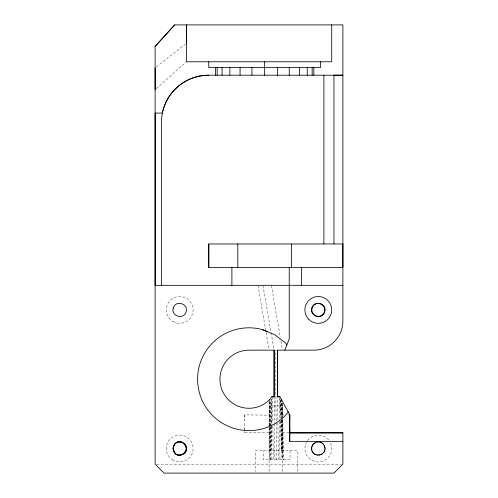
<?xml version="1.0" encoding="UTF-8"?>
<svg xmlns="http://www.w3.org/2000/svg" width="498" height="498" viewBox="0 0 498 498"><rect width="100%" height="100%" fill="white"/><g stroke="black" fill="none" stroke-linecap="round" stroke-linejoin="round"><path stroke-width="0.37" stroke-dasharray="2.49 1.87" d="M269.119 432.445L244.53 432.743L244.537 431.256M244.537 430.129L244.537 414.865L269.119 415.17M269.119 471.556L269.119 405.92L282.534 405.92L282.534 416.733M282.534 471.556L282.534 419.335M270.8 459.685L270.924 426.942M270.931 426.176L271.08 399.296L271.491 425.404M281.519 419.926L281.351 459.685M281.526 419.154L281.619 402.975M156.279 88.65L186.414 61.783M156.316 66.931L185.212 44.285M277.56 350.15L275.83 350.15L275.83 396.75L276.608 459.685M283.978 414.865L282.534 415.17M287.583 414.865L289.021 414.865M289.021 432.75L282.534 432.445M156.665 464.161L341.335 464.161M271.354 285.323L280.299 337.19M280.953 340.999L282.403 349.391M262.913 285.323L270.937 331.849M271.068 332.608L273.962 349.391M257.945 285.323L265.571 329.558M266.1 332.608L268.988 349.391M280.648 400.268L281.246 417.355M281.358 420.461L282.416 459.685M281.725 402.975L282.117 416.845M282.204 419.926L283.082 459.685M279.982 399.066L280.492 418.351M280.573 421.433L281.351 450.746L280.903 420.461M282.559 403.075L282.764 416.147M282.814 419.223L283.312 459.685M282.341 403.448L282.584 418.955M282.596 419.733L283.082 450.746M281.681 402.975L281.93 419.154M281.943 419.926L282.416 450.746M269.374 401.456L269.76 426.873M269.773 427.639L270.128 459.685M269.144 401.625L269.536 426.954M269.549 427.72L269.897 459.685M280.604 400.268L280.853 417.355M279.191 397.522L279.527 420.661M279.534 421.433L279.957 459.685M277.896 419.895L277.56 396.75L274.093 396.75L274.473 422.976M277.94 422.976L278.345 459.685M274.479 423.748L274.871 459.685M272.474 396.75L272.854 422.976M272.898 426.064L273.253 459.685M271.503 426.176L271.864 450.746M270.426 426.101L270.041 400.691L270.078 426.873M270.439 426.873L270.8 450.746M270.078 427.645L270.128 450.746M244.537 414.865L244.537 419.335M244.53 432.743L244.53 431.548M297.841 471.556L297.841 450.746L255.368 450.746L255.368 471.556M290.017 450.746L290.017 459.685L263.193 459.685L263.193 450.746M271.858 399.066L271.864 425.292M271.864 426.064L271.864 459.685M244.53 428.274L244.53 429.506M330.616 443.189A13.415 13.415 0 0 1 317.805 461.914A13.415 13.415 0 0 1 306.419 442.292M307.54 440.506A13.415 13.415 0 0 1 329.987 441.931M172.196 459.623A13.415 13.415 0 0 0 193.087 449.457A13.415 13.415 0 0 0 173.833 436.453A13.415 13.415 0 0 0 172.196 459.623M172.999 321.527A13.415 13.415 0 0 0 193.118 309.918A13.415 13.415 0 0 0 172.999 298.302A13.415 13.415 0 0 0 172.999 321.527"/><path stroke-width="0.75" d="M161.514 285.323L161.526 118.916L162.342 113.083A47.385 47.385 0 0 1 202.885 75.565L208.768 75.198L342.892 75.198L333.946 75.223L333.946 243.97M208.768 267.445L208.768 243.97L342.892 243.97L342.892 267.445L208.768 267.445L208.799 243.976M231.9 285.323L231.9 267.445M271.858 396.75L274.093 396.75L274.093 350.15L249 350.15A29.058 29.058 0 0 0 222.152 390.332A29.058 29.058 0 0 0 269.549 399.763L271.858 396.75L274.093 396.694L274.093 350.15M342.892 441.359L289.743 441.359L289.743 414.747L279.92 396.75L277.56 396.75L277.56 350.15L313.827 350.15A29.058 29.058 0 0 0 342.892 321.092L342.892 24.9L174.667 24.9L155.108 46.389M289.238 267.445L289.238 338.976L284.769 350.15M174.68 24.9L155.121 46.389L155.115 464.161L164.06 473.1L333.946 473.1L342.892 464.161L342.892 432.862L289.73 432.88L289.743 414.747M301.502 285.323L301.502 267.445M277.56 396.75L277.56 350.15M311.798 449.924C310.82 446.252 313.715 442.286 317.45 441.857M311.648 449.358C312.451 458.341 327.13 455.776 324.802 447.098M281.625 401.432L281.638 399.894M311.655 447.609L311.655 448.188M324.945 449.414L324.951 448.829M172.999 448.511C177.998 429.693 197.438 455.029 177.967 454.985C170.428 453.348 172.333 441.645 179.71 441.919C196.685 445.486 176.622 465.493 173.13 448.505M181.415 442.168C168.33 439.591 172.887 461.534 184.036 453.497C188.132 450.223 186.128 443.245 181.44 442.031M311.96 446.482L312.115 445.922M324.64 450.541L324.484 451.101M312.7 444.907L312.993 444.409M323.899 452.109L323.607 452.614M289.73 432.88L342.892 432.862M288.18 411.89L285.36 415.569A51.412 51.412 0 0 1 199.343 392.517A51.412 51.412 0 0 1 262.309 329.552L267.121 331.537M313.827 443.581L314.238 443.176M322.772 453.435L322.362 453.846M269.119 400.093L269.549 399.763M315.253 442.591L315.757 442.305M321.347 454.425L320.843 454.718M316.89 442.006C320.556 441.029 324.528 443.93 324.951 447.658M319.71 455.016L319.15 455.16M318.62 441.863L319.199 441.863M317.979 455.16L317.4 455.153M342.892 285.323L155.115 285.323L155.115 113.083L162.342 113.083A47.372 47.372 0 0 1 208.768 75.204M277.567 396.694L279.92 396.75M320.332 442.174L320.893 442.324M316.274 454.848L315.713 454.699M262.309 329.552L274.709 334.687L285.36 342.854L286.892 344.853M321.901 442.915L322.405 443.208M314.699 454.108L314.201 453.815M323.227 444.035L323.638 444.446M313.373 452.987L312.962 452.57M324.217 445.461L324.503 445.965M312.383 451.555L312.097 451.051M289.743 414.865L289.743 419.335M289.743 432.75L289.743 428.274M186.42 43.345L186.414 24.9L186.414 61.783L331.712 61.783L331.712 24.9M323.893 75.223L323.893 243.97M320.538 61.783L320.538 67.597L208.768 67.597L208.768 61.783M313.827 67.597L313.833 75.198M312.153 67.597L312.153 75.198M307.241 67.597L307.241 75.198M299.423 67.597L299.423 75.198M291.473 243.97L291.473 267.445M289.743 432.862L289.743 441.359M289.238 67.597L289.238 75.198M277.38 67.597L277.38 75.198M264.65 61.783L264.65 75.198M251.92 67.597L251.92 75.198M240.061 67.597L240.061 75.198M237.826 243.97L237.826 267.445M229.877 67.597L229.877 75.198M222.058 67.597L222.058 75.198M217.147 67.597L217.147 75.198M215.472 67.597L215.472 75.198M155.115 67.877L155.115 89.684M173.229 308.181C170.683 316.417 184.266 320.058 186.184 311.648C188.73 303.413 175.14 299.771 173.229 308.181M311.823 308.181C309.277 316.417 322.866 320.058 324.777 311.648C327.323 303.413 313.74 299.771 311.823 308.181M308.816 319.399A13.415 13.415 0 0 0 331.257 313.385A13.415 13.415 0 0 0 314.829 296.957A13.415 13.415 0 0 0 308.816 319.399M313.84 314.717A6.555 6.555 0 0 0 324.69 311.381A6.555 6.555 0 0 0 316.373 303.649A6.555 6.555 0 0 0 313.84 314.717"/></g></svg>
